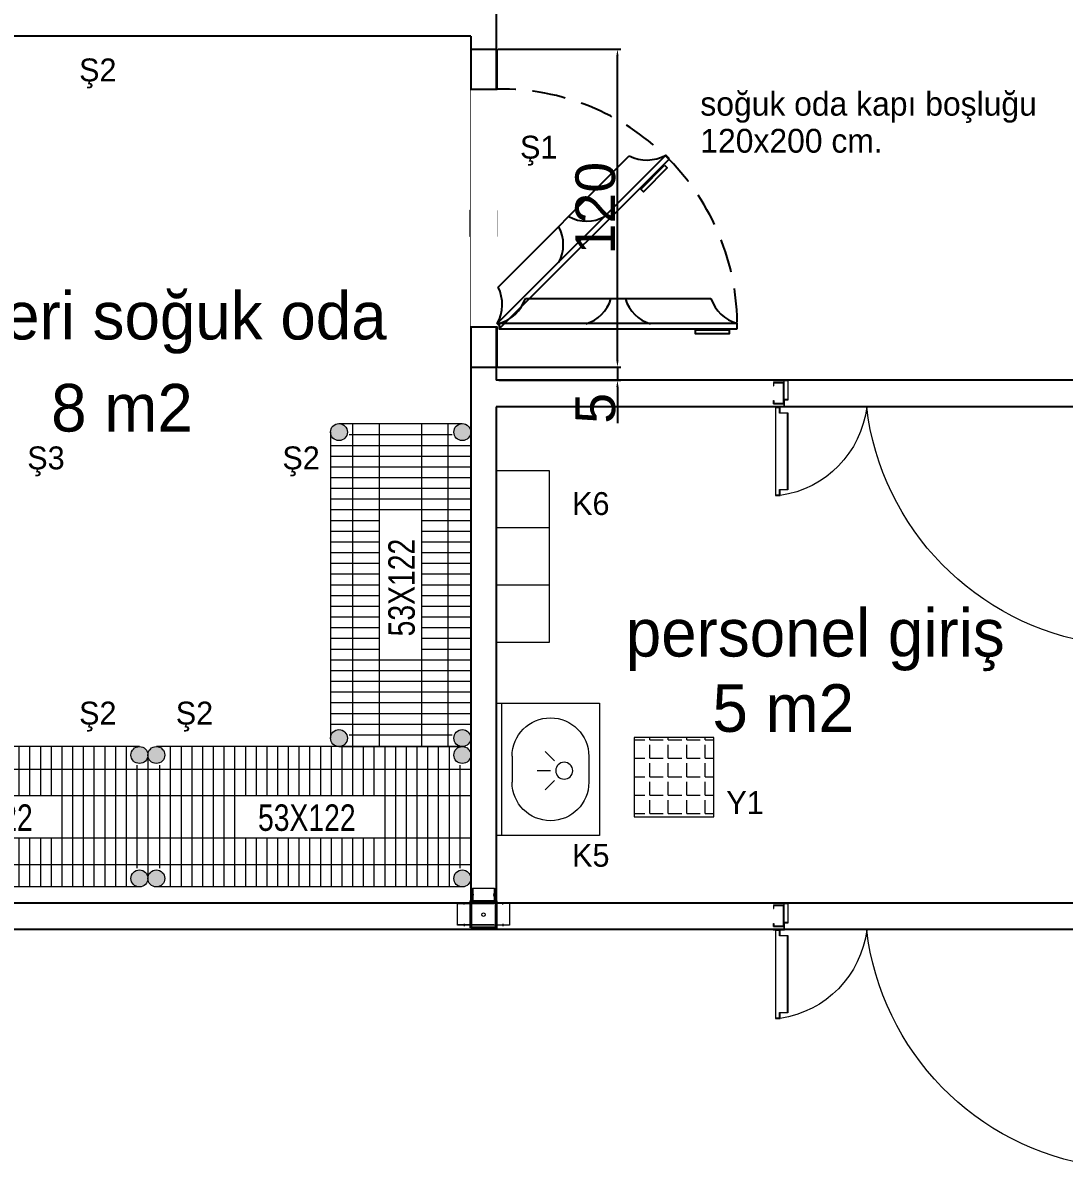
# Model space of a CAD drawing. Header units: millimetres. Extents: x 65390 to 71510, y 46362 to 50796.
# Drawn here: x 68779.7 to 69173.1, y 48257.6 to 48689.4 of the extents above; entities that cross this region are included whole.
import ezdxf
from ezdxf.enums import TextEntityAlignment as Align

# ---------------------------------------------------------------- set-up
doc = ezdxf.new("R2010")
doc.units = ezdxf.units.MM
doc.set_wipeout_variables(frame=1)
doc.linetypes.add('DASHED', pattern=[19.05, 12.7, -6.35])
for name, color, linetype in [('BİRLEŞİM ELEMANLARI', 4, 'Continuous'), ('Kıtc-002 Çizgi', 7, 'Continuous'), ('Kıtc-034 Soğuk Oda', 1, 'Continuous')]:
    doc.layers.add(name, color=color, linetype=linetype)
doc.layers.add('MIM_Sktürk', color=251, linetype='Continuous', lineweight=9)
doc.styles.get("Standard").update_dxf_attribs({"font": 'arial.ttf'})
doc.styles.add('style1', font='turkce.shx', dxfattribs={"height": 100})
doc.styles.add('TAKSİM', font='GOTHIC.TTF', dxfattribs={"height": 20})
doc.dimstyles.new('ISO-25', dxfattribs={"dimtxt": 15, "dimasz": 2.5, "dimexe": 1.25, "dimexo": 0.625, "dimtad": 1, "dimtxsty": 'Standard', "dimcen": 2.5, "dimadec": 0, "dimazin": 0, "dimtfac": 1, "dimtmove": 0, "dimatfit": 3, "dimfxl": 1, "dimarcsym": 0})

# ---------------------------------------------------------------- blocks, each defined once
blk = doc.blocks.new('DIŞ ÜÇLÜ KEP 80-80')
at = {"lineweight": 40, "elevation": 1364.1}
blk.add_lwpolyline([(48, 62), (48, -38), (-48, -38), (-48, 62)], close=True, dxfattribs=at)
at = {"layer": 'BİRLEŞİM ELEMANLARI', "color": 6, "lineweight": 20}
for p, q in [((-38.8, 50, 1364.1), (-98, 50, 1364.1)), ((-79.5, 50, 1364.1), (-79.5, 52, 1364.1)), ((-73, 47, 1364.1), (-73, 55, 1364.1)), ((-66.5, 50, 1364.1), (-66.5, 52, 1364.1)), ((-38.8, 50, 1364.1), (98, 50, 1364.1)), ((66.5, 50, 1364.1), (66.5, 52, 1364.1)), ((73, 47, 1364.1), (73, 55, 1364.1)), ((79.5, 50, 1364.1), (79.5, 52, 1364.1)), ((-98, -30, 1364.1), (-38.8, -30, 1364.1)), ((-79.5, -30, 1364.1), (-79.5, -32, 1364.1)), ((-73, -27, 1364.1), (-73, -35, 1364.1)), ((-66.5, -30, 1364.1), (-66.5, -32, 1364.1)), ((-40, -88, 1364.1), (-40, -32, 1364.1)), ((98, -30, 1364.1), (-38.8, -30, 1364.1)), ((40, -88, 1364.1), (40, -32, 1364.1)), ((66.5, -30, 1364.1), (66.5, -32, 1364.1)), ((73, -27, 1364.1), (73, -35, 1364.1)), ((79.5, -30, 1364.1), (79.5, -32, 1364.1)), ((-37, -63, 1364.1), (-45, -63, 1364.1)), ((-40, -56.5, 1364.1), (-42, -56.5, 1364.1)), ((-40, -69.5, 1364.1), (-42, -69.5, 1364.1)), ((-40, -57, 1364.1), (-40, -69, 1364.1)), ((37, -63, 1364.1), (45, -63, 1364.1)), ((40, -56.5, 1364.1), (42, -56.5, 1364.1)), ((40, -57, 1364.1), (40, -69, 1364.1)), ((40, -69.5, 1364.1), (42, -69.5, 1364.1))]:
    blk.add_line(p, q, dxfattribs=at)
at = {"layer": 'BİRLEŞİM ELEMANLARI', "color": 6, "lineweight": 20, "elevation": 1364.1}
for points in [[(-98, -32), (-98, 52)], [(-98, 52), (98, 52), (98, -32), (-98, -32)]]:
    blk.add_lwpolyline(points, dxfattribs=at)
blk.add_lwpolyline([(-42, -32), (42, -32), (42, -88), (-42, -88)], close=True, dxfattribs=at)
at = {"layer": 'BİRLEŞİM ELEMANLARI', "color": 6, "lineweight": 20}
blk.add_circle((0, 12, 1364.1), 6.5, dxfattribs=at)
blk = doc.blocks.new('İÇ İKİLİ KEP  80')
at = {"lineweight": 40}
blk.add_lwpolyline([(135.5, 80), (135.5, -16), (39.5, -16), (39.5, 80)], close=True, dxfattribs=at)
at = {"layer": 'BİRLEŞİM ELEMANLARI', "color": 171, "lineweight": 20}
for p, q in [((185, 72), (-10, 72)), ((8.5, 72), (8.5, 74)), ((15, 69), (15, 77)), ((21.5, 72), (21.5, 74)), ((153.5, 72), (153.5, 74)), ((160, 69), (160, 77)), ((166.5, 72), (166.5, 74)), ((-10, -8), (185, -8)), ((8.5, -8), (8.5, -10)), ((15, -5), (15, -13)), ((21.5, -8), (21.5, -10)), ((153.5, -8), (153.5, -10)), ((160, -5), (160, -13)), ((166.5, -8), (166.5, -10))]:
    blk.add_line(p, q, dxfattribs=at)
for points in [[(-10, -10), (-10, 74)], [(-10, 74), (185, 74), (185, -10), (-10, -10)]]:
    blk.add_lwpolyline(points, dxfattribs=at)
blk.add_circle((88, 32), 6.5, dxfattribs=at)
blk = doc.blocks.new('53x122 tel')
at = {"layer": 'MIM_Sktürk', "lineweight": -2}
h = blk.add_hatch(color=256, dxfattribs=at)
h.paths.add_polyline_path([(-3.2, 46.6, 1), (3.2, 46.6, 1)])
h.paths.add_polyline_path([(3.2, 0, 1), (-3.2, 0, 1)])
h = blk.add_hatch(color=256, dxfattribs=at)
h.paths.add_polyline_path([(112.4, 46.6, 1), (118.8, 46.6, 1)])
h.paths.add_polyline_path([(112.4, 0, 1), (118.8, 0, 1)])
at = {"layer": 'MIM_Sktürk'}
for p, q in [((115.6, 49.8), (0, 49.8)), ((5.28, 49.8), (5.28, -3.2)), ((9.33, 49.8), (9.33, -3.2)), ((13.38, 49.8), (13.38, -3.2)), ((17.43, 49.8), (17.43, -3.2)), ((21.48, 49.8), (21.48, -3.2)), ((25.53, 49.8), (25.53, -3.2)), ((29.58, 49.8), (29.58, -3.2)), ((33.63, 49.8), (33.63, 31.3)), ((37.68, 49.8), (37.68, 31.3)), ((41.73, 49.8), (41.73, 31.3)), ((45.78, 49.8), (45.78, 31.3)), ((49.83, 49.8), (49.83, 31.3)), ((53.88, 49.8), (53.88, 31.3)), ((57.93, 49.8), (57.93, 31.3)), ((61.98, 49.8), (61.98, 31.3)), ((66.03, 49.8), (66.03, 31.3)), ((70.08, 49.8), (70.08, 31.3)), ((74.13, 49.8), (74.13, 31.3)), ((78.18, 49.8), (78.18, 31.3)), ((82.23, 49.8), (82.23, 31.3)), ((86.28, 49.8), (86.28, -3.2)), ((90.33, 49.8), (90.33, -3.2)), ((94.38, 49.8), (94.38, -3.2)), ((98.43, 49.8), (98.43, -3.2)), ((102.48, 49.8), (102.48, -3.2)), ((106.53, 49.8), (106.53, -3.2)), ((110.58, 49.8), (110.58, -3.2)), ((-3.2, 46.59), (-3.2, 0)), ((118.8, 46.59), (118.8, 0)), ((-3.2, 41.3), (118.8, 41.3)), ((1.23, 42.71), (1.23, 3.89)), ((114.63, 42.71), (114.63, 3.89)), ((-3.2, 31.3), (118.8, 31.3)), ((-3.2, 15.3), (118.8, 15.3)), ((33.63, 15.3), (33.63, -3.2)), ((37.68, 15.3), (37.68, -3.2)), ((41.73, 15.3), (41.73, -3.2)), ((45.78, 15.3), (45.78, -3.2)), ((49.83, 15.3), (49.83, -3.2)), ((53.88, 15.3), (53.88, -3.2)), ((57.93, 15.3), (57.93, -3.2)), ((61.98, 15.3), (61.98, -3.2)), ((66.03, 15.3), (66.03, -3.2)), ((70.08, 15.3), (70.08, -3.2)), ((74.13, 15.3), (74.13, -3.2)), ((78.18, 15.3), (78.18, -3.2)), ((82.23, 15.3), (82.23, -3.2)), ((-3.2, 5.3), (118.8, 5.3)), ((115.6, -3.2), (0, -3.2))]:
    blk.add_line(p, q, dxfattribs=at)
for centre in [(0, 46.6), (115.6, 46.6), (0, 0), (115.6, 0)]:
    blk.add_circle(centre, 3.2, dxfattribs=at)
at = {"layer": 'MIM_Sktürk', "style": 'style1', "width": 0.8}
blk.add_text('53X122', height=10, dxfattribs=at).set_placement((38.41, 17.95))
blk = doc.blocks.new('A$C60E3056A')
at = {"layer": 'Kıtc-034 Soğuk Oda', "color": 3}
blk.add_line((13.32, 80.05), (13.32, 9.95), dxfattribs=at)
for points in [[(1.83, 0), (3.83, 0), (3.83, 90), (1.83, 90)], [(1.44, 3.03), (0, 3.03), (0, 15.75), (1.44, 15.75)]]:
    blk.add_lwpolyline(points, close=True, dxfattribs=at)
for centre, radius, start, end in [((17.93, 93.95), 14.65, 195.6381, 251.6489), ((17.17, 61.16), 14, 196.3254, 253.6365), ((17.17, 28.84), 14, 106.3635, 163.6746), ((17.93, -3.95), 14.65, 108.3511, 164.3619)]:
    blk.add_arc(centre, radius, start, end, dxfattribs=at)
blk = doc.blocks.new('A$C4A7C2E03')
at = {"layer": 'Kıtc-034 Soğuk Oda', "color": 254}
blk.add_line((80.05, 0), (9.95, 0), dxfattribs=at)
for points in [[(3.03, 11.89), (3.03, 13.32), (15.75, 13.32), (15.75, 11.89)], [(0, 11.49), (0, 9.49), (90, 9.49), (90, 11.49)]]:
    blk.add_lwpolyline(points, close=True, dxfattribs=at)
for centre, radius, start, end in [((-3.95, -4.61), 14.65, 18.3511, 74.3619), ((28.84, -3.84), 14, 16.3635, 73.6746), ((61.16, -3.84), 14, 106.3254, 163.6365), ((93.95, -4.61), 14.65, 105.6381, 161.6489)]:
    blk.add_arc(centre, radius, start, end, dxfattribs=at)
blk = doc.blocks.new('A$C65962AFD')
at = {"color": 3}
blk.add_wipeout([(90.69, 105), (90.69, 15), (100.69, 15), (100.69, 105)], dxfattribs=at).dxf.layer = 'Kıtc-034 Soğuk Oda'
at = {"layer": 'Kıtc-002 Çizgi', "color": 254, "linetype": 'DASHED'}
blk.add_arc((89.46, 104.46), 89.47, 180.9342, 270.7837, dxfattribs=at)
at = {"layer": 'Kıtc-034 Soğuk Oda'}
for points in [[(100.69, 105), (100.69, 120), (90.69, 120), (90.69, 105)], [(100.69, 0), (100.69, 15), (90.69, 15), (90.69, 0)]]:
    blk.add_lwpolyline(points, close=True, dxfattribs=at)
at = {"layer": 'Kıtc-002 Çizgi'}
blk.add_blockref('A$C4A7C2E03', (0, 94.09), dxfattribs=at)
at = {"layer": 'Kıtc-002 Çizgi', "rotation": 315}
blk.add_blockref('A$C60E3056A', (24.34, 42.65), dxfattribs=at)
blk = doc.blocks.new('A$C62570291')
at = {"color": 3, "lineweight": 0}
for p, q in [((104.53, 239.59), (104.68, 239.59)), ((105.48, 235.54), (105.48, 239.54)), ((105.48, 239.54), (105.48, 235.54)), ((105.48, 239.54), (106.68, 239.54)), ((105.63, 239.54), (105.63, 239.54)), ((105.63, 235.69), (105.63, 239.39)), ((106.68, 239.39), (105.63, 239.39)), ((106.68, 239.54), (106.68, 239.39)), ((112.28, 239.54), (112.28, 239.39)), ((113.48, 239.54), (112.28, 239.54)), ((112.28, 239.39), (113.33, 239.39)), ((113.33, 239.54), (113.33, 239.54)), ((113.33, 235.69), (113.33, 239.39)), ((113.48, 239.54), (113.48, 235.54)), ((114.63, 239.59), (114.48, 239.59)), ((105.48, 235.54), (113.48, 235.54)), ((113.33, 235.69), (105.63, 235.69)), ((105.48, 118.53), (105.48, 114.53)), ((105.48, 114.53), (105.48, 118.53)), ((105.48, 118.53), (113.48, 118.53)), ((105.63, 118.38), (105.63, 114.68)), ((113.33, 118.38), (105.63, 118.38)), ((113.33, 118.38), (113.33, 114.68)), ((113.48, 114.53), (113.48, 118.53)), ((104.53, 114.48), (104.68, 114.48)), ((105.48, 114.53), (106.68, 114.53)), ((106.68, 114.68), (105.63, 114.68)), ((105.63, 114.53), (105.63, 114.53)), ((106.68, 114.53), (106.68, 114.68)), ((112.28, 114.68), (113.33, 114.68)), ((112.28, 114.53), (112.28, 114.68)), ((113.48, 114.53), (112.28, 114.53)), ((113.33, 114.53), (113.33, 114.53)), ((114.63, 114.48), (114.48, 114.48))]:
    blk.add_line(p, q, dxfattribs=at)
at = {"color": 7, "lineweight": 0}
for p, q in [((104.68, 235.54), (105.48, 235.54)), ((104.68, 118.53), (105.48, 118.53))]:
    blk.add_line(p, q, dxfattribs=at)
at = {"color": 3, "lineweight": 0}
for points in [[(114.63, 239.59), (114.63, 235.39), (112.03, 235.39), (112.03, 233.89), (104.53, 233.89), (104.53, 239.59)], [(104.68, 239.59), (104.68, 234.04), (111.88, 234.04), (111.88, 235.54), (114.48, 235.54), (114.48, 239.59)], [(114.63, 114.48), (114.63, 118.68), (112.03, 118.68), (112.03, 120.18), (104.53, 120.18), (104.53, 114.48)], [(104.68, 114.48), (104.68, 120.03), (111.88, 120.03), (111.88, 118.53), (114.48, 118.53), (114.48, 114.48)]]:
    blk.add_lwpolyline(points, dxfattribs=at)
at = {"color": 2, "lineweight": 0}
for points in [[(116.21, 236.96), (114.71, 236.96), (114.71, 238.76), (148.13, 238.76), (148.13, 236.96), (146.63, 236.96), (146.63, 237.08), (148.01, 237.08), (148.01, 238.64), (114.83, 238.64), (114.83, 237.08), (116.21, 237.08)], [(114.83, 238.58), (114.83, 237.08), (116.83, 237.08), (116.83, 234.08), (146.01, 234.08), (146.01, 237.08), (148.01, 237.08), (148.01, 238.58), (147.89, 238.58), (147.89, 237.2), (145.89, 237.2), (145.89, 234.2), (116.95, 234.2), (116.95, 237.2), (114.95, 237.2), (114.95, 238.58)], [(116.21, 117.11), (114.71, 117.11), (114.71, 115.31), (203.95, 115.31), (203.95, 117.11), (202.45, 117.11), (202.45, 116.99), (203.83, 116.99), (203.83, 115.43), (114.83, 115.43), (114.83, 116.99), (116.21, 116.99)], [(114.83, 115.49), (114.83, 116.99), (116.83, 116.99), (116.83, 119.99), (201.83, 119.99), (201.83, 116.99), (203.83, 116.99), (203.83, 115.49), (203.71, 115.49), (203.71, 116.87), (201.71, 116.87), (201.71, 119.87), (116.95, 119.87), (116.95, 116.87), (114.95, 116.87), (114.95, 115.49)]]:
    blk.add_lwpolyline(points, close=True, dxfattribs=at)
for centre, radius, start, end in [((110.08, 242.44), 38.44, 276.7975, 351.8055), ((102.5, 102.5), 102.5, 8.1945, 83.2025)]:
    blk.add_arc(centre, radius, start, end, dxfattribs=at)
blk = doc.blocks.new('A$C58985B2E')
at = {"layer": 'MIM_Sktürk'}
for p, q in [((0, 50), (0, 0)), ((37, 50), (37, 0)), ((39, 50), (39, 0)), ((16.96, 28.14), (20.5, 31.67)), ((4, 29.92), (4, 20.08)), ((33, 29.92), (33, 20.08)), ((18.48, 24.47), (23.48, 24.47)), ((16.96, 20.8), (20.5, 17.26))]:
    blk.add_line(p, q, dxfattribs=at)
blk.add_lwpolyline([(0, 50), (0, 0), (39, 0), (39, 50)], close=True, dxfattribs=at)
blk.add_circle((13.29, 24.47), 3.19, dxfattribs=at)
for centre, start, end in [((18.5, 29.92), 0, 180), ((18.5, 20.08), 180, 0)]:
    blk.add_arc(centre, 14.5, start, end, dxfattribs=at)
blk = doc.blocks.new('*D117')
at = {"color": 0, "lineweight": -2, "transparency": 16777216}
for p, q in [((68959.24, 48679.43), (69005.57, 48679.43)), ((69004.32, 48561.93), (69004.32, 48676.93)), ((68959.14, 48559.43), (69005.57, 48559.43))]:
    blk.add_line(p, q, dxfattribs=at)
at = {"color": 0, "transparency": 16777216}
for points in [[(69003.91, 48676.93), (69004.74, 48676.93), (69004.32, 48679.43)], [(69003.91, 48561.93), (69004.74, 48561.93), (69004.32, 48559.43)]]:
    blk.add_solid(points, dxfattribs=at)
at = {"layer": 'DEFPOINTS', "color": 0, "transparency": 16777216}
for p in [(68958.61, 48679.43), (69004.32, 48679.43), (68958.51, 48559.43)]:
    blk.add_point(p, dxfattribs=at)
at = {"color": 0, "transparency": 16777216, "insert": (68996.04, 48619.43), "char_height": 15, "attachment_point": 5, "rotation": 90}
blk.add_mtext('120', dxfattribs=at)
blk = doc.blocks.new('*D118')
at = {"color": 0, "lineweight": -2, "transparency": 16777216}
for p, q in [((69004.32, 48561.93), (69004.32, 48564.43)), ((68959.54, 48559.43), (69005.57, 48559.43)), ((69004.32, 48559.43), (69004.32, 48554.43)), ((68959.54, 48554.43), (69005.57, 48554.43)), ((69004.32, 48551.93), (69004.32, 48538.23))]:
    blk.add_line(p, q, dxfattribs=at)
at = {"color": 0, "transparency": 16777216}
for points in [[(69003.91, 48561.93), (69004.74, 48561.93), (69004.32, 48559.43)], [(69003.91, 48551.93), (69004.74, 48551.93), (69004.32, 48554.43)]]:
    blk.add_solid(points, dxfattribs=at)
at = {"layer": 'DEFPOINTS', "color": 0, "transparency": 16777216}
for p in [(68958.91, 48559.43), (68958.91, 48554.43), (69004.32, 48554.43)]:
    blk.add_point(p, dxfattribs=at)
at = {"color": 0, "transparency": 16777216, "insert": (68996.07, 48543.83), "char_height": 15, "attachment_point": 5, "rotation": 90}
blk.add_mtext('5', dxfattribs=at)

msp = doc.modelspace()

# ---------------------------------------------------------------- hatches: boundary and pattern name
at = {"layer": 'MIM_Sktürk'}
h = msp.add_hatch(dxfattribs=at)
h.set_pattern_fill('ANGLE', color=256)
h.set_pattern_definition([(0, (5334.28, 4559.8286), (0, 6.985), [5.08, -1.905]), (90, (5334.28, 4559.8286), (-6.985, 4e-16), [5.08, -1.905])])
h.paths.add_polyline_path([(69040.69, 48419.488), (69010.69, 48419.488), (69010.69, 48389.488), (69040.69, 48389.488)])

# ---------------------------------------------------------------- linework, layer by layer
for p, q in [((68958.512, 48694.425), (68958.512, 48554.425)), ((68948.912, 48684.425), (68697.512, 48684.425)), ((68948.912, 48684.425), (68948.912, 48357.539)), ((69209.912, 48554.425), (68958.512, 48554.425)), ((69209.912, 48544.425), (68958.512, 48544.425)), ((68958.512, 48544.425), (68958.512, 48357.562)), ((69204.912, 48356.939), (68696.912, 48356.939)), ((69214.423, 48346.939), (68686.912, 48346.939))]:
    msp.add_line(p, q)
for p, q in [((68978.512, 48498.705), (68958.512, 48498.705)), ((68978.512, 48477.039), (68958.512, 48477.039))]:
    msp.add_line(p, q, dxfattribs=at)
for points in [[(68978.512, 48455.372), (68958.512, 48455.372), (68958.512, 48520.372), (68978.512, 48520.372)], [(69010.69, 48389.488), (69040.69, 48389.488), (69040.69, 48419.488), (69010.69, 48419.488)]]:
    msp.add_lwpolyline(points, close=True, dxfattribs=at)

# ---------------------------------------------------------------- block references
at = {"yscale": 0.1, "zscale": 0.1}
for name, p, xscale, rotation in [('İÇ İKİLİ KEP  80', (68950.512, 48604.989), -0.1, 270), ('DIŞ ÜÇLÜ KEP 80-80', (68953.712, 48353.739, -136.413), 0.1, 180)]:
    msp.add_blockref(name, p, dxfattribs=dict(at, xscale=xscale, rotation=rotation))
at = {"lineweight": -2, "rotation": 90}
msp.add_blockref('53x122 tel', (68945.712, 48419.26), dxfattribs=at)
at = {"lineweight": -2}
for p in [(68708.112, 48366.26), (68830.112, 48366.26)]:
    msp.add_blockref('53x122 tel', p, dxfattribs=at)
at = {"layer": 'MIM_Sktürk', "xscale": -1, "rotation": 90}
for p in [(69302.767, 48658.999), (69302.767, 48461.513)]:
    msp.add_blockref('A$C62570291', p, dxfattribs=at)
at = {"layer": 'MIM_Sktürk', "xscale": -1}
msp.add_blockref('A$C58985B2E', (68997.512, 48382.467), dxfattribs=at)

# ---------------------------------------------------------------- texts
at = {"style": 'TAKSİM'}
for s, p in [('Ş2', (68807.989, 48667.331)), ('Ş3', (68788.399, 48520.779)), ('Ş2', (68884.792, 48520.779)), ('K6', (68994.262, 48503.522)), ('Ş2', (68807.989, 48424.374)), ('Ş2', (68844.517, 48424.374)), ('Y1', (69052.535, 48390.569)), ('K5', (68994.262, 48370.669))]:
    msp.add_text(s, height=8.64, dxfattribs=at).set_placement(p, align=Align.CENTER)
for s, p in [('şarküteri soğuk oda', (68707.058, 48569.832)), ('8 m2', (68790.375, 48535.04)), ('personel giriş', (69007.48, 48450.056)), ('5 m2', (69040.204, 48421.611))]:
    msp.add_text(s, height=18, dxfattribs=at).set_placement(p)

# ---------------------------------------------------------------- next in the draw order: block references
at = {"layer": 'Kıtc-034 Soğuk Oda', "rotation": 180.000139820848}
msp.add_blockref('A$C65962AFD', (69049.6, 48679.426), dxfattribs=at)

# ---------------------------------------------------------------- next in the draw order: texts
at = {"style": 'TAKSİM'}
for s, p in [('soğuk oda kapı boşluğu', (69035.634, 48654.381)), ('120x200 cm.', (69035.634, 48640.388))]:
    msp.add_text(s, height=9, dxfattribs=at).set_placement(p)
msp.add_text('Ş1', height=8.64, dxfattribs=at).set_placement((68974.575, 48638.149), align=Align.CENTER)

# ---------------------------------------------------------------- next in the draw order: dimensions: what is measured, and where the dimension line sits
for base, p1, p2, picture, middle in [((69004.325, 48679.425), (68958.512, 48559.425), (68958.612, 48679.425), '*D117', (68996.041, 48619.425)), ((69004.325, 48554.425), (68958.912, 48559.425), (68958.912, 48554.425), '*D118', (68996.072, 48543.827))]:
    dim = msp.add_linear_dim(base=base, p1=p1, p2=p2, angle=90, dimstyle='ISO-25')
    dim.commit()
    dim.dimension.update_dxf_attribs({"geometry": picture, "text_midpoint": middle})

doc.saveas('drawing.dxf')
